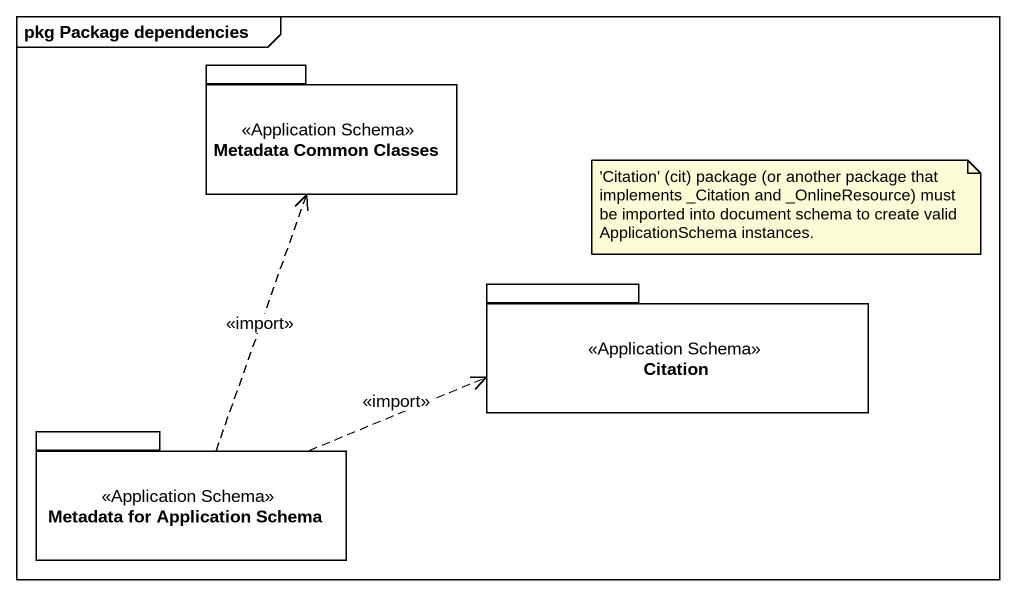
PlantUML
@startuml
mainframe pkg Package dependencies
package "Metadata Common Classes" as Metadata_Common_Classes <<Application Schema>> {
}
package Citation <<Application Schema>> {
}
package "Metadata for Application Schema" as Metadata_for_Application <<Application Schema>> {
}
Metadata_for_Application .up.> Metadata_Common_Classes : <<import>>
Metadata_for_Application .right.> Citation : <<import>>
note as N1
  ~'Citation' (cit) package (or another package that implements _Citation and _OnlineResource) must be imported into document schema to create valid ApplicationSchema instances.
end note
@enduml
